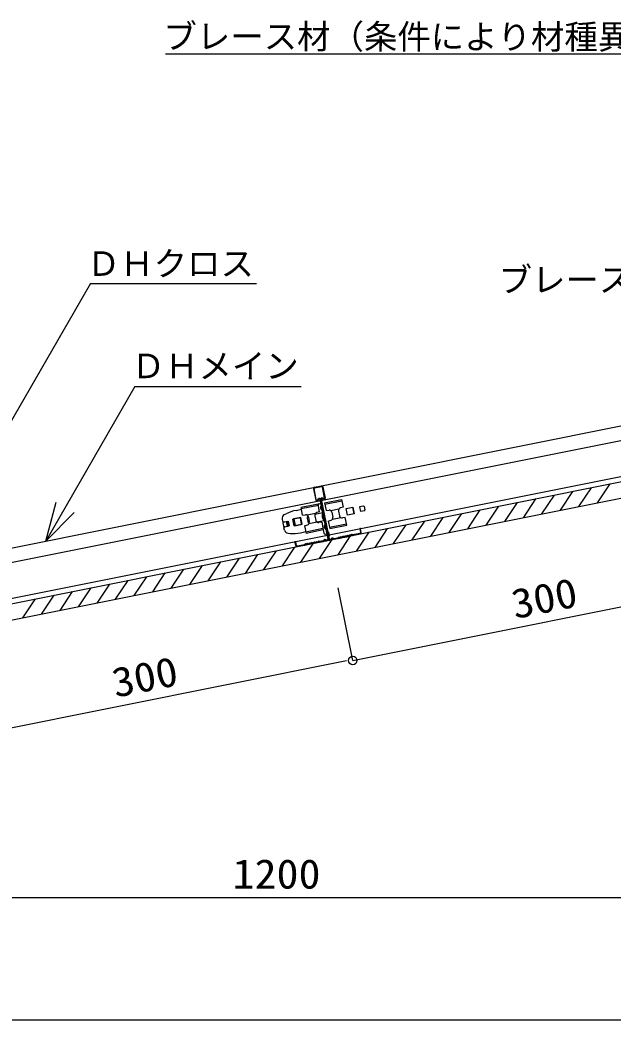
# Model space of a CAD drawing. Units: millimetres on the paper, with parts at other scales. Extents: x -203 to 207, y -139 to 146.
# Drawn here: x -4.1 to 40.3, y -8.4 to 66.3 of the extents above; entities that cross this region are included whole.
import ezdxf
from ezdxf.enums import TextEntityAlignment as Align

# ---------------------------------------------------------------- set-up
doc = ezdxf.new("R2010")
doc.units = ezdxf.units.MM
for name, color, linetype in [('1-0_断面', 134, 'Continuous'), ('1-1_寸法', 134, 'Continuous'), ('1-2_文字', 134, 'Continuous'), ('1-3_ＤＨクロス', 134, 'Continuous'), ('F-1_レイアウト', 134, 'Continuous')]:
    doc.layers.add(name, color=color, linetype=linetype)
doc.styles.add('ＭＳ ゴシック', font='')
doc.styles.get('ＭＳ ゴシック').set_extended_font_data('MS Gothic')

msp = doc.modelspace()

# ---------------------------------------------------------------- linework, layer by layer
at = {"layer": '1-0_断面'}
for p, q in [((-51.917, 12.001), (200.409, 62.466)), ((-41.263, 18.456), (75.755, 41.859)), ((-41.229, 19.543), (68.053, 41.4)), ((-51.917, 13.633), (77.731, 39.562)), ((39.13, 30.21), (40.071, 31.622)), ((34.969, 29.378), (35.911, 30.79)), ((36.356, 29.656), (37.298, 31.068)), ((37.743, 29.933), (38.684, 31.345)), ((18.223, 30.111), (16.948, 29.856)), ((18.243, 30.01), (16.968, 29.755)), ((18.337, 29.54), (18.223, 30.111)), ((18.318, 30.148), (18.416, 30.167)), ((18.713, 30.209), (19.988, 30.464)), ((18.713, 30.209), (18.828, 29.638)), ((18.734, 30.108), (20.008, 30.363)), ((21.617, 29.966), (21.323, 29.907)), ((21.323, 29.907), (21.392, 29.564)), ((21.676, 29.927), (21.725, 29.682)), ((30.809, 28.546), (31.751, 29.958)), ((32.196, 28.824), (33.137, 30.236)), ((33.583, 29.101), (34.524, 30.513)), ((15.7, 29.328), (15.832, 29.393)), ((16.574, 29.646), (16.974, 29.726)), ((17.063, 29.285), (16.948, 29.856)), ((17.063, 29.285), (17.28, 29.309)), ((18.021, 29.402), (17.407, 29.28)), ((17.988, 29.247), (18.059, 28.891)), ((18.003, 29.371), (18.553, 29.481)), ((18.337, 29.54), (18.128, 29.478)), ((18.828, 29.638), (19.045, 29.662)), ((19.172, 29.633), (19.786, 29.755)), ((19.263, 29.502), (19.334, 29.146)), ((19.753, 29.6), (19.824, 29.244)), ((20.328, 29.785), (20.828, 29.885)), ((20.426, 29.294), (20.328, 29.785)), ((20.926, 29.395), (20.426, 29.294)), ((20.807, 29.88), (20.905, 29.39)), ((20.818, 29.883), (20.916, 29.393)), ((20.828, 29.885), (20.926, 29.395)), ((21.686, 29.623), (21.392, 29.564)), ((28.036, 27.992), (28.977, 29.404)), ((29.422, 28.269), (30.364, 29.681)), ((15.539, 29), (15.57, 28.843)), ((15.597, 28.711), (15.646, 28.466)), ((15.636, 28.77), (15.93, 28.829)), ((15.664, 28.781), (15.978, 28.843)), ((15.705, 28.427), (15.999, 28.485)), ((15.735, 28.428), (16.049, 28.49)), ((15.832, 28.809), (15.901, 28.466)), ((15.881, 28.819), (15.95, 28.476)), ((15.93, 28.829), (15.999, 28.485)), ((15.978, 28.843), (16.049, 28.49)), ((16.346, 28.993), (16.395, 29.003)), ((16.446, 28.493), (16.346, 28.993)), ((16.934, 29.111), (16.395, 29.003)), ((16.395, 29.003), (16.495, 28.503)), ((16.896, 29.098), (16.396, 28.998)), ((16.396, 28.998), (16.494, 28.508)), ((16.417, 29.003), (16.515, 28.512)), ((16.495, 28.503), (16.446, 28.493)), ((16.494, 28.508), (16.994, 28.608)), ((16.495, 28.503), (17.034, 28.611)), ((16.994, 28.608), (16.896, 29.098)), ((17.034, 28.611), (16.934, 29.111)), ((17.22, 28.5), (17.429, 28.561)), ((17.22, 28.5), (17.334, 27.928)), ((17.416, 29.049), (17.455, 28.853)), ((17.498, 29.149), (17.569, 28.793)), ((18.15, 28.76), (17.536, 28.637)), ((18.12, 28.782), (18.671, 28.892)), ((18.494, 28.755), (18.277, 28.731)), ((18.494, 28.755), (18.609, 28.183)), ((18.985, 28.853), (19.194, 28.914)), ((18.985, 28.853), (19.099, 28.281)), ((19.079, 28.383), (20.353, 28.637)), ((19.099, 28.281), (20.374, 28.536)), ((19.301, 28.99), (19.915, 29.113)), ((23.875, 27.159), (24.817, 28.572)), ((25.262, 27.437), (26.204, 28.849)), ((26.649, 27.714), (27.59, 29.126)), ((15.703, 28.177), (15.672, 28.333)), ((15.978, 27.936), (16.126, 27.927)), ((16.907, 27.979), (17.308, 28.059)), ((18.588, 28.284), (17.314, 28.029)), ((18.609, 28.183), (17.334, 27.928)), ((18.583, 28.314), (18.655, 27.951)), ((18.773, 27.873), (18.871, 27.892)), ((18.849, 28), (19.016, 28.033)), ((19.715, 26.327), (20.657, 27.739)), ((21.102, 26.605), (22.043, 28.017)), ((22.489, 26.882), (23.43, 28.294)), ((16.942, 25.773), (17.883, 27.185)), ((18.328, 26.05), (19.27, 27.462)), ((12.781, 24.941), (13.723, 26.353)), ((14.168, 25.218), (15.11, 26.63)), ((15.555, 25.495), (16.496, 26.907)), ((8.621, 24.109), (9.563, 25.521)), ((10.008, 24.386), (10.949, 25.798)), ((11.395, 24.663), (12.336, 26.075)), ((4.461, 23.277), (5.402, 24.689)), ((5.848, 23.554), (6.789, 24.966)), ((7.234, 23.831), (8.176, 25.243)), ((1.687, 22.722), (2.629, 24.134)), ((3.074, 22.999), (4.016, 24.411)), ((-2.473, 21.89), (-1.531, 23.302)), ((-1.086, 22.167), (-0.145, 23.579)), ((0.301, 22.445), (1.242, 23.857)), ((-3.86, 21.612), (-2.918, 23.025))]:
    msp.add_line(p, q, dxfattribs=at)
for points in [[(-51.838, 13.241), (77.31, 39.07), (200.409, 63.69)], [(19.988, 30.464), (20.102, 29.893), (19.893, 29.831)], [(20.374, 28.536), (20.259, 29.108), (20.042, 29.084)], [(18.908, 27.706), (19.075, 27.739), (19.016, 28.033)]]:
    msp.add_lwpolyline(points, dxfattribs=at)
for centre, radius, start, end in [((18.337, 30.049), 0.1, 101.30993, 191.30993), ((18.69, 29.865), 0.29, 147.70711, 234.91275), ((21.627, 29.917), 0.05, 11.30993, 101.30993), ((15.833, 29.059), 0.3, 116.30993, 191.30993), ((17.162, 26.704), 3, 101.30993, 116.30993), ((17.302, 29.11), 0.2, 11.30993, 96.30993), ((17.612, 29.089), 0.2, 137.08667, 191.30993), ((18.184, 29.286), 0.2, 106.30993, 191.30993), ((19.124, 29.289), 0.603, 161.4471, 221.17277), ((19.067, 29.463), 0.2, 11.30993, 96.30993), ((19.949, 29.639), 0.2, 106.30993, 191.30993), ((20.02, 29.283), 0.2, 191.30993, 276.30993), ((21.676, 29.672), 0.05, 281.30993, 11.30993), ((15.649, 28.859), 0.08, 191.30993, 281.30993), ((15.646, 28.721), 0.05, 101.30993, 191.30993), ((15.695, 28.476), 0.05, 191.30993, 281.30993), ((15.751, 28.349), 0.08, 101.30993, 191.30993), ((17.373, 28.753), 0.2, 286.30993, 11.30993), ((17.651, 28.892), 0.2, 191.30993, 245.5332), ((18.255, 28.93), 0.2, 191.30993, 276.30993), ((18.975, 28.443), 0.29, 147.70711, 234.91275), ((19.138, 29.106), 0.2, 286.30993, 11.30993), ((15.998, 28.236), 0.3, 191.30993, 266.30993), ((16.319, 30.921), 3, 266.30993, 281.30993), ((18.753, 27.971), 0.1, 191.30993, 281.30993)]:
    msp.add_arc(centre, radius, start, end, dxfattribs=at)
at = {"layer": '1-1_寸法'}
for p, q in [((20.815, 18.425), (19.727, 23.868)), ((-9.076, 12.541), (20.342, 18.425)), ((-44.801, 0.711), (75.199, 0.711))]:
    msp.add_line(p, q, dxfattribs=at)
msp.add_lwpolyline([(20.815, 18.425), (50.233, 24.308), (49.144, 29.751)], dxfattribs=at)
msp.add_circle((20.815, 18.425), 0.319, dxfattribs=at)
at = {"layer": '1-2_文字'}
for p, q in [((1.19, 46.617), (-10.944, 25.601)), ((1.19, 46.617), (13.623, 46.617)), ((4.516, 38.917), (-2.157, 27.358)), ((4.516, 38.917), (16.95, 38.917)), ((-2.157, 27.358), (-1.381, 30.256)), ((-2.157, 27.358), (-0.036, 29.479))]:
    msp.add_line(p, q, dxfattribs=at)
msp.add_lwpolyline([(6.818, 63.785), (47.638, 63.785), (51.356, 57.344), (50.58, 60.242)], dxfattribs=at)
at = {"layer": '1-3_ＤＨクロス'}
for p, q in [((17.954, 31.38), (18.474, 31.484)), ((17.964, 31.331), (18.483, 31.435)), ((18.591, 31.406), (18.76, 30.562)), ((17.876, 31.262), (18.044, 30.419)), ((18.093, 30.429), (17.925, 31.272)), ((18.711, 30.553), (18.542, 31.396)), ((18.185, 30.413), (18.243, 30.501)), ((18.225, 30.383), (18.285, 30.473)), ((18.358, 30.458), (18.949, 27.5)), ((18.407, 30.468), (18.998, 27.51)), ((18.427, 30.367), (18.998, 27.51)), ((18.456, 30.478), (19.047, 27.52)), ((18.606, 30.46), (18.517, 30.519)), ((18.632, 30.503), (18.545, 30.561)), ((20.021, 27.663), (19.966, 27.652)), ((20.188, 27.697), (20.132, 27.686)), ((20.355, 27.73), (20.299, 27.719)), ((20.309, 27.67), (20.365, 27.681)), ((20.522, 27.763), (20.466, 27.752)), ((20.476, 27.703), (20.531, 27.714)), ((20.632, 27.786), (20.648, 27.789)), ((20.642, 27.737), (20.658, 27.74)), ((20.661, 27.797), (20.672, 27.813)), ((20.713, 27.786), (20.703, 27.77)), ((20.741, 27.791), (20.757, 27.781)), ((20.769, 27.833), (20.785, 27.822)), ((21.361, 27.931), (20.8, 27.819)), ((21.371, 27.882), (20.81, 27.77)), ((21.391, 28.294), (21.342, 28.284)), ((21.342, 28.284), (21.401, 27.99)), ((21.45, 28), (21.391, 28.294)), ((16.488, 27.314), (16.537, 27.324)), ((16.547, 27.02), (16.488, 27.314)), ((16.537, 27.324), (16.596, 27.029)), ((16.655, 26.99), (17.216, 27.102)), ((16.664, 26.941), (17.226, 27.053)), ((17.24, 27.127), (17.229, 27.111)), ((17.281, 27.099), (17.271, 27.083)), ((17.309, 27.105), (17.325, 27.094)), ((17.353, 27.136), (17.337, 27.146)), ((17.384, 27.136), (17.368, 27.133)), ((17.393, 27.087), (17.378, 27.084)), ((17.495, 27.158), (17.55, 27.169)), ((17.504, 27.109), (17.56, 27.12)), ((17.661, 27.191), (17.717, 27.203)), ((17.727, 27.154), (17.671, 27.142)), ((17.828, 27.225), (17.884, 27.236)), ((17.894, 27.187), (17.838, 27.176)), ((17.995, 27.258), (18.05, 27.269)), ((18.005, 27.209), (18.06, 27.22)), ((18.161, 27.291), (18.217, 27.303)), ((18.227, 27.254), (18.171, 27.242)), ((18.611, 27.381), (18.328, 27.325)), ((18.338, 27.276), (18.619, 27.332)), ((18.638, 27.401), (18.65, 27.423)), ((18.694, 27.399), (18.682, 27.377)), ((18.754, 27.411), (18.773, 27.395)), ((18.804, 27.434), (18.785, 27.45)), ((18.91, 27.441), (18.837, 27.426)), ((18.846, 27.377), (18.92, 27.392)), ((19.106, 27.48), (19.18, 27.495)), ((19.189, 27.446), (19.116, 27.431)), ((19.207, 27.515), (19.218, 27.536)), ((19.262, 27.512), (19.251, 27.491)), ((19.322, 27.524), (19.341, 27.509)), ((19.373, 27.548), (19.354, 27.563)), ((19.405, 27.54), (19.688, 27.597)), ((19.698, 27.548), (19.416, 27.491)), ((19.855, 27.63), (19.799, 27.619)), ((19.809, 27.57), (19.865, 27.581)), ((19.975, 27.603), (20.031, 27.614)), ((20.142, 27.637), (20.198, 27.648))]:
    msp.add_line(p, q, dxfattribs=at)
for centre, radius, start, end in [((18.493, 31.386), 0.1, 11.30993, 101.30993), ((18.493, 31.386), 0.05, 11.30993, 101.30993), ((17.974, 31.282), 0.1, 101.30993, 191.30993), ((17.974, 31.282), 0.05, 101.30993, 191.30993), ((18.142, 30.439), 0.1, 191.30993, 326.30993), ((18.142, 30.439), 0.05, 191.30993, 329.1579), ((18.318, 30.451), 0.09, 11.30993, 146.30993), ((18.318, 30.451), 0.04, 11.30993, 146.30993), ((18.495, 30.486), 0.09, 56.30993, 191.30993), ((18.495, 30.486), 0.04, 56.30993, 191.30993), ((18.662, 30.543), 0.1, 236.30993, 11.30993), ((18.662, 30.543), 0.05, 233.46196, 11.30993), ((19.92, 27.592), 0.07, 62.36749, 140.25237), ((20.018, 27.683), 0.02, 281.30993, 320.25237), ((20.087, 27.626), 0.07, 62.36749, 140.25237), ((20.128, 27.705), 0.02, 242.36749, 281.30993), ((20.184, 27.716), 0.02, 281.30993, 320.25237), ((20.184, 27.716), 0.07, 281.30993, 320.25237), ((20.253, 27.659), 0.07, 62.36749, 140.25237), ((20.253, 27.659), 0.02, 64.44003, 140.25237), ((20.295, 27.739), 0.07, 242.36749, 281.30993), ((20.295, 27.739), 0.02, 242.36749, 281.30993), ((20.351, 27.75), 0.02, 281.30993, 320.25237), ((20.351, 27.75), 0.07, 281.30993, 320.25237), ((20.42, 27.692), 0.07, 62.36749, 140.25237), ((20.42, 27.692), 0.02, 64.44003, 140.25237), ((20.462, 27.772), 0.07, 242.36749, 281.30993), ((20.462, 27.772), 0.02, 242.36749, 281.30993), ((20.518, 27.783), 0.02, 281.30993, 320.25237), ((20.518, 27.783), 0.07, 281.30993, 320.25237), ((20.587, 27.726), 0.07, 62.36749, 140.25237), ((20.587, 27.726), 0.02, 62.36749, 138.17983), ((20.629, 27.805), 0.07, 242.36749, 281.30993), ((20.629, 27.805), 0.02, 242.36749, 281.30993), ((20.644, 27.808), 0.02, 281.30993, 326.30993), ((20.644, 27.808), 0.07, 281.30993, 326.30993), ((20.73, 27.775), 0.07, 56.30993, 146.30993), ((20.73, 27.775), 0.02, 56.30993, 146.30993), ((20.796, 27.839), 0.07, 236.30993, 281.30993), ((20.796, 27.839), 0.02, 236.30993, 281.30993), ((21.352, 27.98), 0.05, 281.30993, 11.30993), ((21.352, 27.98), 0.1, 281.30993, 11.30993), ((16.645, 27.039), 0.1, 191.30993, 281.30993), ((16.645, 27.039), 0.05, 191.30993, 281.30993), ((17.212, 27.122), 0.02, 281.30993, 326.30993), ((17.212, 27.122), 0.07, 281.30993, 326.30993), ((17.298, 27.088), 0.07, 56.30993, 146.30993), ((17.298, 27.088), 0.02, 56.30993, 146.30993), ((17.364, 27.152), 0.07, 236.30993, 281.30993), ((17.364, 27.152), 0.02, 236.30993, 281.30993), ((17.38, 27.156), 0.02, 281.30993, 320.25237), ((17.38, 27.156), 0.07, 281.30993, 320.25237), ((17.449, 27.098), 0.07, 62.36749, 140.25237), ((17.449, 27.098), 0.02, 64.44003, 140.25237), ((17.491, 27.178), 0.07, 242.36749, 281.30993), ((17.491, 27.178), 0.02, 242.36749, 281.30993), ((17.546, 27.189), 0.02, 281.30993, 320.25237), ((17.546, 27.189), 0.07, 281.30993, 320.25237), ((17.616, 27.131), 0.07, 62.36749, 140.25237), ((17.616, 27.131), 0.02, 62.36749, 138.17983), ((17.657, 27.211), 0.07, 242.36749, 281.30993), ((17.657, 27.211), 0.02, 242.36749, 281.30993), ((17.713, 27.222), 0.02, 281.30993, 320.25237), ((17.713, 27.222), 0.07, 281.30993, 320.25237), ((17.782, 27.165), 0.07, 62.36749, 140.25237), ((17.782, 27.165), 0.02, 62.36749, 138.17983), ((17.824, 27.244), 0.07, 242.36749, 281.30993), ((17.824, 27.244), 0.02, 242.36749, 281.30993), ((17.88, 27.256), 0.02, 281.30993, 320.25237), ((17.88, 27.256), 0.07, 281.30993, 320.25237), ((17.949, 27.198), 0.07, 62.36749, 140.25237), ((17.949, 27.198), 0.02, 62.36749, 138.17983), ((17.991, 27.278), 0.07, 242.36749, 281.30993), ((17.991, 27.278), 0.02, 242.36749, 281.30993), ((18.047, 27.289), 0.02, 281.30993, 320.25237), ((18.047, 27.289), 0.07, 281.30993, 320.25237), ((18.116, 27.231), 0.07, 62.36749, 140.25237), ((18.116, 27.231), 0.02, 62.36749, 138.17983), ((18.157, 27.311), 0.07, 242.36749, 281.30993), ((18.157, 27.311), 0.02, 242.36749, 281.30993), ((18.213, 27.322), 0.02, 281.30993, 320.25237), ((18.213, 27.322), 0.07, 281.30993, 320.25237), ((18.282, 27.265), 0.07, 62.36749, 140.25237), ((18.282, 27.265), 0.02, 62.36749, 138.17983), ((18.324, 27.344), 0.07, 242.36749, 281.30993), ((18.324, 27.344), 0.02, 242.36749, 281.30993), ((18.603, 27.421), 0.04, 281.30993, 331.30993), ((18.603, 27.421), 0.09, 281.30993, 331.30993), ((18.729, 27.379), 0.09, 51.30993, 151.30993), ((18.729, 27.379), 0.04, 51.30993, 151.30993), ((18.829, 27.466), 0.09, 231.30993, 281.30993), ((18.829, 27.466), 0.04, 231.30993, 281.30993), ((18.9, 27.49), 0.05, 281.30993, 11.30993), ((18.9, 27.49), 0.1, 281.30993, 11.30993), ((19.096, 27.529), 0.1, 191.30993, 281.30993), ((19.096, 27.529), 0.05, 191.30993, 281.30993), ((19.172, 27.534), 0.04, 281.30993, 331.30993), ((19.172, 27.534), 0.09, 281.30993, 331.30993), ((19.297, 27.493), 0.09, 51.30993, 151.30993), ((19.297, 27.493), 0.04, 51.30993, 151.30993), ((19.398, 27.579), 0.09, 231.30993, 281.30993), ((19.398, 27.579), 0.04, 231.30993, 281.30993), ((19.684, 27.616), 0.02, 281.30993, 320.25237), ((19.684, 27.616), 0.07, 281.30993, 320.25237), ((19.753, 27.559), 0.07, 62.36749, 140.25237), ((19.753, 27.559), 0.02, 64.44003, 140.25237), ((19.795, 27.639), 0.07, 242.36749, 281.30993), ((19.795, 27.639), 0.02, 242.36749, 281.30993), ((19.851, 27.65), 0.02, 281.30993, 320.25237), ((19.851, 27.65), 0.07, 281.30993, 320.25237), ((19.92, 27.592), 0.02, 64.44003, 140.25237), ((19.962, 27.672), 0.07, 242.36749, 281.30993), ((19.962, 27.672), 0.02, 242.36749, 281.30993), ((20.018, 27.683), 0.07, 281.30993, 320.25237), ((20.087, 27.626), 0.02, 64.44003, 140.25237), ((20.128, 27.705), 0.07, 242.36749, 281.30993)]:
    msp.add_arc(centre, radius, start, end, dxfattribs=at)
at = {"layer": 'F-1_レイアウト'}
msp.add_line((-63.294, -8.45), (206.706, -8.45), dxfattribs=at)

# ---------------------------------------------------------------- texts
at = {"layer": '1-1_寸法', "style": 'ＭＳ ゴシック', "width": 1.1}
for p in [(33.073, 20.876), (3.182, 14.992)]:
    msp.add_text('300', height=2.199, rotation=11.31, dxfattribs=at).set_placement(p, align=Align.BOTTOM_LEFT)
msp.add_text('1200', height=2.199, dxfattribs=at).set_placement((11.824, 0.711), align=Align.BOTTOM_LEFT)
at = {"layer": '1-2_文字', "style": 'ＭＳ ゴシック'}
msp.add_text('ブレース材（条件により材種異なる）', height=1.833, rotation=359.933, dxfattribs=at).set_placement((6.652, 63.616), align=Align.BOTTOM_LEFT)
for s, p in [('ＤＨクロス', (0.921, 46.63)), ('ブレース角度60°以下', (31.735, 45.422)), ('ＤＨメイン', (4.276, 38.979))]:
    msp.add_text(s, height=1.833, dxfattribs=at).set_placement(p, align=Align.BOTTOM_LEFT)

doc.saveas('drawing.dxf')
